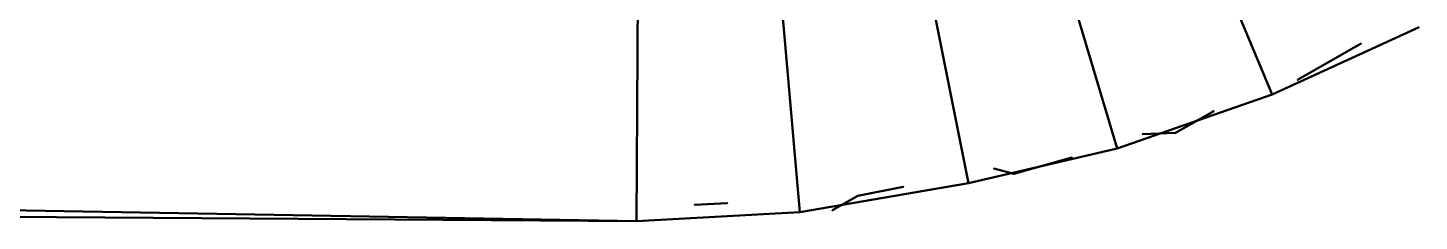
# Model space of a CAD drawing. Header units: millimetres. Extents: x 0 to 461941, y -159644 to 4828.
# Drawn here: x 235222 to 235958, y -39656 to -39553 of the extents above; entities that cross this region are included whole.
import ezdxf

# ---------------------------------------------------------------- set-up
doc = ezdxf.new("R2010")
doc.units = ezdxf.units.MM
doc.layers.add('AM_BOR', color=4, linetype='Continuous')
doc.layers.add('Xref Conv Decant Product Tote$0$Conv- Product decant', color=3, linetype='Continuous', lineweight=50)

# ---------------------------------------------------------------- blocks, each defined once
blk = doc.blocks.new('Xref Conv Decant Product Tote$0$spiralplanmo')
at = {"flags": 128}
for points in [[(-441.1, -758.82), (-216.85, -371.51), (-797.14, -38.66), (-1013.66, -418.24), (-1276.91, -270.98), (-1060.06, 108.59), (-797.14, -38.66)], [(-100.53, -418.24), (-201.39, -851.61), (-115.99, -867.41), (-30.93, -875.14)], [(-61.86, -425.97), (-115.99, -867.41), (-30.93, -875.14)], [(-61.86, -425.97), (-115.99, -867.41), (-30.93, -875.14)], [(-441.1, -758.82), (-1215.05, -309.65)], [(-441.1, -758.82), (-363.77, -797.48)]]:
    blk.add_lwpolyline(points, dxfattribs=at)
for points in [[(-441.1, -758.82), (-1013.66, -418.24), (-797.14, -38.66), (-216.85, -371.51)], [(-441.1, -758.82), (-1215.05, -309.65)], [(-1215.05, -309.65), (-441.1, -758.82)], [(-441.1, -758.82), (-1215.05, -309.65)], [(-278.71, -828.41), (-363.77, -797.48), (-178.19, -394.71), (-216.85, -371.51), (-441.1, -758.82), (-363.77, -797.48)], [(-201.39, -851.61), (-278.71, -828.41), (-363.77, -797.48), (-178.19, -394.71), (-139.53, -410.51), (-278.71, -828.41)], [(-100.53, -418.24), (-201.39, -851.61), (-115.99, -867.41), (-201.39, -851.61), (-278.71, -828.41), (-139.53, -410.51)], [(-441.1, -758.82), (-1013.66, -418.24)], [(-363.77, -797.48), (-441.1, -758.82)], [(-410.17, -766.55), (-394.71, -774.28)], [(-394.71, -774.28), (-410.17, -766.55)], [(-348.31, -805.21), (-332.84, -805.21)], [(-332.84, -805.21), (-348.31, -805.21)], [(-332.84, -805.21), (-309.65, -812.94)], [(-309.65, -812.94), (-332.84, -805.21)], [(-263.25, -828.41), (-255.52, -836.14)], [(-255.52, -836.14), (-263.25, -828.41)], [(-255.52, -836.14), (-224.59, -843.88)], [(-224.59, -843.88), (-255.52, -836.14)], [(-185.92, -851.61), (-170.46, -859.68)], [(-170.46, -859.68), (-185.92, -851.61)], [(-170.46, -859.68), (-147.26, -859.68)], [(-147.26, -859.68), (-170.46, -859.68)], [(-100.53, -867.41), (-85.06, -867.41)], [(-85.06, -867.41), (-100.53, -867.41)], [(-85.06, -867.41), (-61.86, -867.41)], [(-61.86, -867.41), (-85.06, -867.41)]]:
    blk.add_lwpolyline(points, close=True, dxfattribs=at)
blk = doc.blocks.new('Xref Conv Decant Product Tote')
at = {"layer": 'Xref Conv Decant Product Tote$0$Conv- Product decant', "rotation": 29.73941570700445}
blk.add_blockref('Xref Conv Decant Product Tote$0$spiralplanmo', (235550.73, -38777.83), dxfattribs=at)

msp = doc.modelspace()

# ---------------------------------------------------------------- block references
msp.add_blockref('Xref Conv Decant Product Tote', (0, 0))
at = {"layer": 'AM_BOR'}
msp.add_blockref('Xref Conv Decant Product Tote', (0, 0), dxfattribs=at)

doc.saveas('drawing.dxf')
